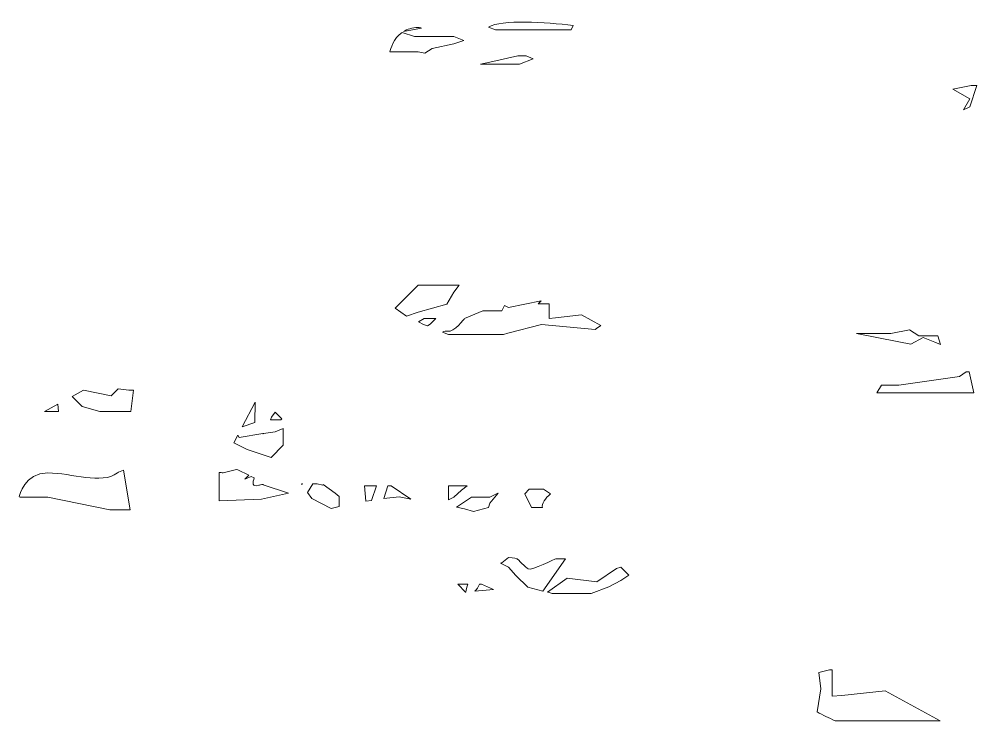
# Model space of a CAD drawing. Extents: x -2 to 9008, y -1000 to 0.
# Drawn here: x 2694.61 to 2716.24, y -666.79 to -650.94 of the extents above; entities that cross this region are included whole.
import ezdxf

# ---------------------------------------------------------------- set-up
doc = ezdxf.new("R2010")
doc.units = 0
doc.header["$MEASUREMENT"] = 0
doc.layers.add('Layer 1', color=7, linetype='Continuous')

# ---------------------------------------------------------------- blocks, each defined once
blk = doc.blocks.new('block 6')
at = {"layer": 'Layer 1', "lineweight": 0}
for points in [[(2705.24, -651.91), (2705.87, -651.77), (2706.06, -651.77), (2706.22, -651.84), (2705.91, -651.96), (2705.03, -651.96), (2705.24, -651.91)], [(2716.08, -652.92), (2715.94, -652.99), (2716.08, -652.74), (2715.7, -652.52), (2716.11, -652.44), (2716.24, -652.44), (2716.08, -652.92)], [(2703.62, -657.56), (2703.36, -657.65), (2703.1, -657.47), (2703.62, -656.95), (2704.55, -656.95), (2704.43, -657.11), (2704.27, -657.38), (2703.62, -657.56)], [(2714.93, -658.09), (2715.36, -658.09), (2715.42, -658.29), (2715.29, -658.24), (2715.03, -658.13), (2714.75, -658.28), (2714.48, -658.23), (2713.52, -658.04), (2714.3, -658.04), (2714.72, -657.96), (2714.93, -658.09)], [(2696.43, -659.8), (2696.03, -659.69), (2695.81, -659.46), (2696.06, -659.32), (2696.69, -659.45), (2696.85, -659.29), (2697.09, -659.32), (2697.19, -659.32), (2697.13, -659.8), (2696.43, -659.8)], [(2695.5, -659.8), (2695.18, -659.8), (2695.48, -659.64), (2695.5, -659.8)], [(2699.65, -660.15), (2699.94, -659.59), (2699.93, -660.05), (2699.65, -660.15)], [(2700.29, -659.99), (2700.31, -659.93), (2700.39, -659.82), (2700.54, -659.97), (2700.52, -659.99), (2700.29, -659.99)], [(2700.11, -660.3), (2700.12, -660.31), (2700.13, -660.3), (2700.39, -660.26), (2700.57, -660.19), (2700.57, -660.56), (2700.3, -660.84), (2699.76, -660.66), (2699.46, -660.51), (2699.55, -660.34), (2699.58, -660.39), (2700.11, -660.3)], [(2701.12, -661.63), (2701.24, -661.44), (2701.34, -661.44), (2701.47, -661.47), (2701.48, -661.45), (2701.75, -661.65), (2701.84, -661.72), (2701.84, -661.95), (2701.66, -661.99), (2701.22, -661.77), (2701.12, -661.63)], [(2702.41, -661.48), (2702.68, -661.48), (2702.57, -661.81), (2702.44, -661.83), (2702.41, -661.48)], [(2703.01, -661.48), (2703.46, -661.78), (2703.19, -661.73), (2702.85, -661.77), (2702.94, -661.48), (2703.01, -661.48)], [(2704.43, -661.74), (2704.31, -661.8), (2704.31, -661.48), (2704.73, -661.48), (2704.6, -661.58), (2704.43, -661.74)], [(2705.24, -661.87), (2705.21, -661.97), (2704.87, -662.06), (2704.67, -662), (2704.49, -661.96), (2704.83, -661.74), (2705.24, -661.74), (2705.42, -661.65), (2705.43, -661.65), (2705.24, -661.87)], [(2706.99, -663.57), (2707.66, -663.65), (2708.1, -663.35), (2708.2, -663.32), (2708.38, -663.5), (2708.2, -663.62), (2707.93, -663.76), (2707.53, -663.91), (2706.65, -663.91), (2706.58, -663.89), (2706.54, -663.88), (2706.99, -663.57)]]:
    blk.add_lwpolyline(points, dxfattribs=at)
for points, knots in [([(2707.12, -651.08), (2707.12, -651.08), (2707.08, -651.18), (2707.08, -651.18), (2707.08, -651.18), (2705.37, -651.18), (2705.37, -651.18), (2705.37, -651.18), (2705.21, -651.12), (2705.21, -651.12), (2705.5, -650.94), (2706.51, -651.01), (2707.12, -651.08)], [0, 0, 0, 0, 1, 1, 1, 2, 2, 2, 3, 3, 3, 4, 4, 4, 4]), ([(2703.54, -651.33), (2703.54, -651.33), (2704.43, -651.33), (2704.43, -651.33), (2704.43, -651.33), (2704.65, -651.42), (2704.65, -651.42), (2704.65, -651.42), (2704.43, -651.5), (2704.43, -651.5), (2704.43, -651.5), (2703.94, -651.6), (2703.94, -651.6), (2703.94, -651.6), (2703.77, -651.71), (2703.77, -651.71), (2703.77, -651.71), (2703.62, -651.68), (2703.62, -651.68), (2703.62, -651.68), (2702.98, -651.68), (2702.98, -651.68), (2703, -651.61), (2703.06, -651.38), (2703.26, -651.24), (2703.26, -651.24), (2703.54, -651.33), (2703.54, -651.33)], [0, 0, 0, 0, 1, 1, 1, 2, 2, 2, 3, 3, 3, 4, 4, 4, 5, 5, 5, 6, 6, 6, 7, 7, 7, 8, 8, 8, 9, 9, 9, 9]), ([(2703.62, -651.13), (2703.65, -651.13), (2703.67, -651.14), (2703.7, -651.14), (2703.7, -651.14), (2703.29, -651.22), (2703.29, -651.22), (2703.37, -651.17), (2703.48, -651.13), (2703.62, -651.13)], [0, 0, 0, 0, 1, 1, 1, 2, 2, 2, 3, 3, 3, 3]), ([(2704.31, -658.06), (2704.31, -658.06), (2704.17, -658.01), (2704.17, -658.01), (2704.21, -657.99), (2704.26, -657.98), (2704.29, -657.99), (2704.43, -658.02), (2704.67, -657.7), (2704.67, -657.7), (2704.67, -657.7), (2705.08, -657.53), (2705.08, -657.53), (2705.08, -657.53), (2705.51, -657.53), (2705.51, -657.53), (2705.51, -657.53), (2705.57, -657.41), (2705.57, -657.41), (2705.57, -657.41), (2705.66, -657.45), (2705.66, -657.45), (2705.66, -657.45), (2706.4, -657.3), (2706.4, -657.3), (2706.4, -657.3), (2706.33, -657.37), (2706.33, -657.37), (2706.33, -657.37), (2706.58, -657.37), (2706.58, -657.37), (2706.58, -657.37), (2706.58, -657.7), (2706.58, -657.7), (2706.58, -657.7), (2706.72, -657.69), (2706.72, -657.69), (2706.72, -657.69), (2707.31, -657.62), (2707.31, -657.62), (2707.31, -657.62), (2707.75, -657.86), (2707.75, -657.86), (2707.7, -657.89), (2707.66, -657.92), (2707.62, -657.95), (2707.62, -657.95), (2706.41, -657.84), (2706.41, -657.84), (2706.41, -657.84), (2705.65, -658.03), (2705.65, -658.03), (2705.65, -658.03), (2705.55, -658.06), (2705.55, -658.06), (2705.55, -658.06), (2704.31, -658.06), (2704.31, -658.06)], [0, 0, 0, 0, 1, 1, 1, 2, 2, 2, 3, 3, 3, 4, 4, 4, 5, 5, 5, 6, 6, 6, 7, 7, 7, 8, 8, 8, 9, 9, 9, 10, 10, 10, 11, 11, 11, 12, 12, 12, 13, 13, 13, 14, 14, 14, 15, 15, 15, 16, 16, 16, 17, 17, 17, 18, 18, 18, 19, 19, 19, 19]), ([(2704.02, -657.7), (2704.02, -657.7), (2703.89, -657.83), (2703.89, -657.83), (2703.89, -657.83), (2703.83, -657.87), (2703.83, -657.87), (2703.83, -657.87), (2703.74, -657.84), (2703.74, -657.84), (2703.74, -657.84), (2703.63, -657.78), (2703.63, -657.78), (2703.63, -657.78), (2703.76, -657.7), (2703.76, -657.7), (2703.76, -657.7), (2703.9, -657.7), (2704.02, -657.7)], [0, 0, 0, 0, 1, 1, 1, 2, 2, 2, 3, 3, 3, 4, 4, 4, 5, 5, 5, 6, 6, 6, 6]), ([(2713.98, -659.38), (2713.98, -659.38), (2714.09, -659.21), (2714.09, -659.21), (2714.09, -659.21), (2714.09, -659.21), (2714.48, -659.21), (2714.48, -659.21), (2715.85, -659.01), (2715.85, -659.01), (2715.85, -659.01), (2716, -658.91), (2716, -658.91), (2716, -658.91), (2716.07, -658.91), (2716.07, -658.91), (2716.07, -658.91), (2716.17, -659.38), (2716.17, -659.38), (2716.17, -659.38), (2713.98, -659.38), (2713.98, -659.38)], [0, 0, 0, 0, 1, 1, 1, 2, 2, 2, 3, 3, 3, 4, 4, 4, 5, 5, 5, 6, 6, 6, 7, 7, 7, 7]), ([(2695.26, -661.19), (2695.81, -661.19), (2696.46, -661.46), (2696.83, -661.19), (2696.86, -661.16), (2696.92, -661.15), (2696.97, -661.13), (2696.97, -661.13), (2697.12, -662.02), (2697.12, -662.02), (2697.12, -662.02), (2696.66, -662.02), (2696.66, -662.02), (2696.66, -662.02), (2695.26, -661.74), (2695.26, -661.74), (2695.26, -661.74), (2694.66, -661.74), (2694.66, -661.74), (2694.64, -661.74), (2694.63, -661.73), (2694.61, -661.73), (2694.62, -661.7), (2694.72, -661.19), (2695.26, -661.19)], [0, 0, 0, 0, 1, 1, 1, 2, 2, 2, 3, 3, 3, 4, 4, 4, 5, 5, 5, 6, 6, 6, 7, 7, 7, 8, 8, 8, 8]), ([(2699.52, -661.11), (2699.52, -661.11), (2699.55, -661.12), (2699.55, -661.12), (2699.55, -661.12), (2699.8, -661.24), (2699.8, -661.24), (2699.8, -661.24), (2699.71, -661.33), (2699.71, -661.33), (2699.71, -661.33), (2699.85, -661.27), (2699.85, -661.27), (2699.85, -661.27), (2699.92, -661.3), (2699.92, -661.3), (2699.88, -661.41), (2699.87, -661.51), (2700.02, -661.47), (2700.04, -661.46), (2700.08, -661.45), (2700.13, -661.45), (2700.13, -661.45), (2700.12, -661.46), (2700.12, -661.46), (2700.12, -661.46), (2700.69, -661.65), (2700.69, -661.65), (2700.69, -661.65), (2700.08, -661.78), (2700.08, -661.78), (2700.08, -661.78), (2699.13, -661.82), (2699.13, -661.82), (2699.13, -661.82), (2699.13, -661.18), (2699.13, -661.18), (2699.19, -661.18), (2699.22, -661.19), (2699.22, -661.19), (2699.22, -661.19), (2699.52, -661.11), (2699.52, -661.11)], [0, 0, 0, 0, 1, 1, 1, 2, 2, 2, 3, 3, 3, 4, 4, 4, 5, 5, 5, 6, 6, 6, 7, 7, 7, 8, 8, 8, 9, 9, 9, 10, 10, 10, 11, 11, 11, 12, 12, 12, 13, 13, 13, 14, 14, 14, 14]), ([(2700.99, -661.44), (2701, -661.44), (2701, -661.44), (2701.01, -661.44), (2701.01, -661.44), (2701, -661.45), (2701, -661.45), (2701, -661.45), (2700.99, -661.44), (2700.99, -661.44)], [0, 0, 0, 0, 1, 1, 1, 2, 2, 2, 3, 3, 3, 3]), ([(2706.61, -661.66), (2706.5, -661.76), (2706.4, -661.89), (2706.43, -661.97), (2706.43, -661.97), (2706.18, -661.97), (2706.18, -661.97), (2706.18, -661.97), (2706.03, -661.66), (2706.03, -661.66), (2706.03, -661.66), (2706.13, -661.56), (2706.13, -661.56), (2706.13, -661.56), (2706.45, -661.56), (2706.45, -661.56), (2706.45, -661.56), (2706.61, -661.66), (2706.61, -661.66)], [0, 0, 0, 0, 1, 1, 1, 2, 2, 2, 3, 3, 3, 4, 4, 4, 5, 5, 5, 6, 6, 6, 6]), ([(2705.51, -663.22), (2705.51, -663.22), (2705.66, -663.1), (2705.66, -663.1), (2705.78, -663.11), (2705.86, -663.13), (2705.86, -663.13), (2705.86, -663.13), (2706.06, -663.33), (2706.11, -663.36), (2706.17, -663.4), (2706.73, -663.13), (2706.73, -663.13), (2706.73, -663.13), (2706.95, -663.13), (2706.95, -663.13), (2706.95, -663.13), (2706.44, -663.86), (2706.44, -663.86), (2706.44, -663.86), (2706.1, -663.77), (2706.1, -663.77), (2706.1, -663.77), (2705.83, -663.51), (2705.83, -663.51), (2705.83, -663.51), (2705.66, -663.32), (2705.66, -663.32), (2705.66, -663.32), (2705.48, -663.23), (2705.48, -663.23), (2705.48, -663.23), (2705.51, -663.22), (2705.51, -663.22)], [0, 0, 0, 0, 1, 1, 1, 2, 2, 2, 3, 3, 3, 4, 4, 4, 5, 5, 5, 6, 6, 6, 7, 7, 7, 8, 8, 8, 9, 9, 9, 10, 10, 10, 11, 11, 11, 11]), ([(2704.74, -663.7), (2704.72, -663.77), (2704.7, -663.83), (2704.7, -663.88), (2704.7, -663.88), (2704.69, -663.88), (2704.69, -663.88), (2704.69, -663.88), (2704.52, -663.7), (2704.52, -663.7), (2704.52, -663.7), (2704.74, -663.7), (2704.74, -663.7)], [0, 0, 0, 0, 1, 1, 1, 2, 2, 2, 3, 3, 3, 4, 4, 4, 4]), ([(2705.32, -663.82), (2705.32, -663.82), (2704.9, -663.86), (2704.9, -663.86), (2704.94, -663.83), (2704.98, -663.77), (2705.01, -663.7), (2705.01, -663.7), (2705.05, -663.7), (2705.05, -663.7), (2705.05, -663.7), (2705.32, -663.82), (2705.32, -663.82)], [0, 0, 0, 0, 1, 1, 1, 2, 2, 2, 3, 3, 3, 4, 4, 4, 4]), ([(2712.67, -665.7), (2712.67, -665.7), (2712.91, -665.64), (2712.91, -665.64), (2712.91, -665.64), (2712.97, -665.64), (2712.97, -665.64), (2712.97, -665.64), (2712.97, -666.23), (2712.97, -666.23), (2712.97, -666.23), (2713.19, -666.22), (2713.19, -666.22), (2713.19, -666.22), (2714.17, -666.11), (2714.17, -666.11), (2714.17, -666.11), (2715.41, -666.79), (2715.41, -666.79), (2715.41, -666.79), (2713.04, -666.79), (2713.04, -666.79), (2712.89, -666.72), (2712.77, -666.66), (2712.63, -666.59), (2712.63, -666.59), (2712.72, -666.07), (2712.72, -666.07), (2712.72, -666.07), (2712.67, -665.7), (2712.67, -665.7)], [0, 0, 0, 0, 1, 1, 1, 2, 2, 2, 3, 3, 3, 4, 4, 4, 5, 5, 5, 6, 6, 6, 7, 7, 7, 8, 8, 8, 9, 9, 9, 10, 10, 10, 10])]:
    blk.add_open_spline(points, degree=3, knots=knots, dxfattribs=at)
blk = doc.blocks.new('block 5')
at = {"layer": 'Layer 1'}
blk.add_blockref('block 6', (0, 0), dxfattribs=at)

msp = doc.modelspace()

# ---------------------------------------------------------------- block references
at = {"layer": 'Layer 1'}
msp.add_blockref('block 5', (0, 0), dxfattribs=at)

doc.saveas('drawing.dxf')
